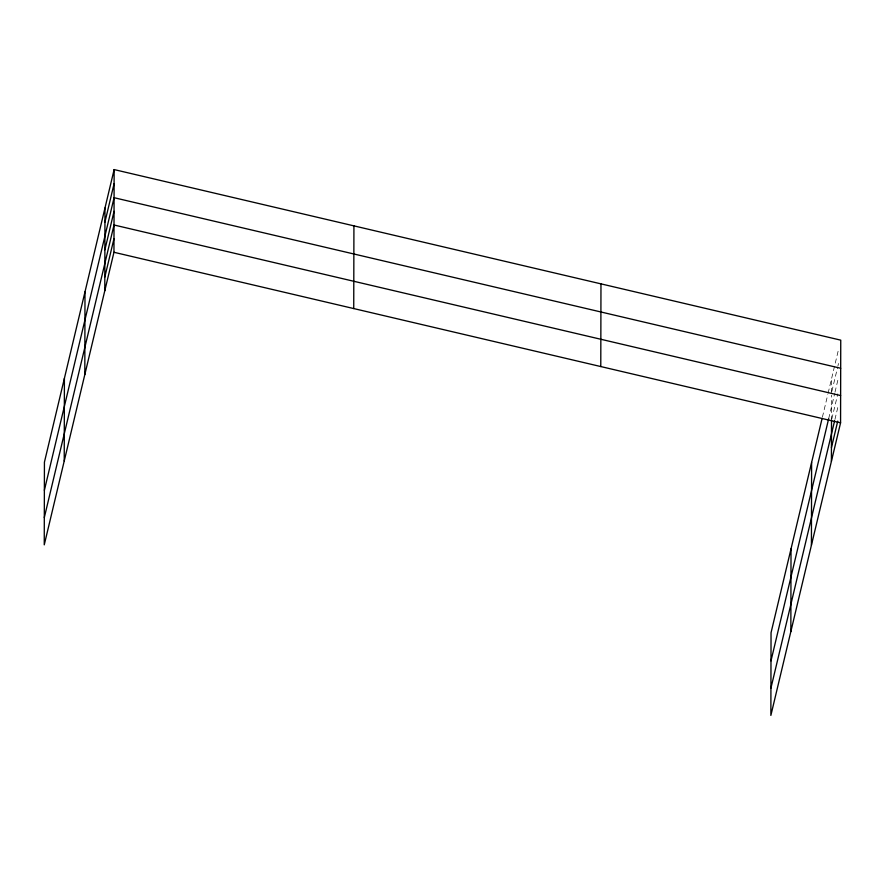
<?xml version="1.0" encoding="UTF-8"?>
<svg xmlns="http://www.w3.org/2000/svg" width="885" height="885" viewBox="0 0 885 885"><rect width="100%" height="100%" fill="white"/><g stroke="black" fill="none" stroke-linecap="round" stroke-linejoin="round"><path stroke-width="0.66" stroke-dasharray="4.42 3.32" d="M831.502 420.364L831.557 395.219M831.557 392.663L831.59 378.603M822.397 417.2L827.785 394.577M828.106 393.239L838.538 349.431M831.878 391.336L837.564 367.463M837.874 366.136L838.504 363.481M828.67 418.694L834.688 393.46M834.997 392.132L838.482 377.541M831.811 419.036L837.818 393.847M834.942 419.424L838.416 404.832"/><path stroke-width="1.33" d="M64.229 460.997L64.406 378.293M84.816 374.587L84.993 291.895M104.795 290.734L104.972 208.03M114.132 169.577L44.427 462.158L44.25 544.85L113.955 252.28L114.132 169.577L840.75 340.15L840.573 422.842L770.868 715.423L771.045 632.72L822.077 418.539M353.734 308.566L353.923 225.863M600.782 366.556L600.97 283.853M790.847 631.558L791.024 548.866M811.423 545.16L811.611 462.457M831.402 461.295L831.502 420.364M104.939 222.091L114.099 183.637M44.372 490.279L114.076 197.698L840.684 368.26M104.884 249.791L114.043 211.338M44.305 517.57L114.01 224.989L840.628 395.551M104.817 277.082L113.977 238.629M770.99 660.841L828.67 418.694M770.923 688.132L834.621 420.751M831.435 447.655L837.752 421.127M113.955 252.28L840.573 422.842"/></g></svg>
